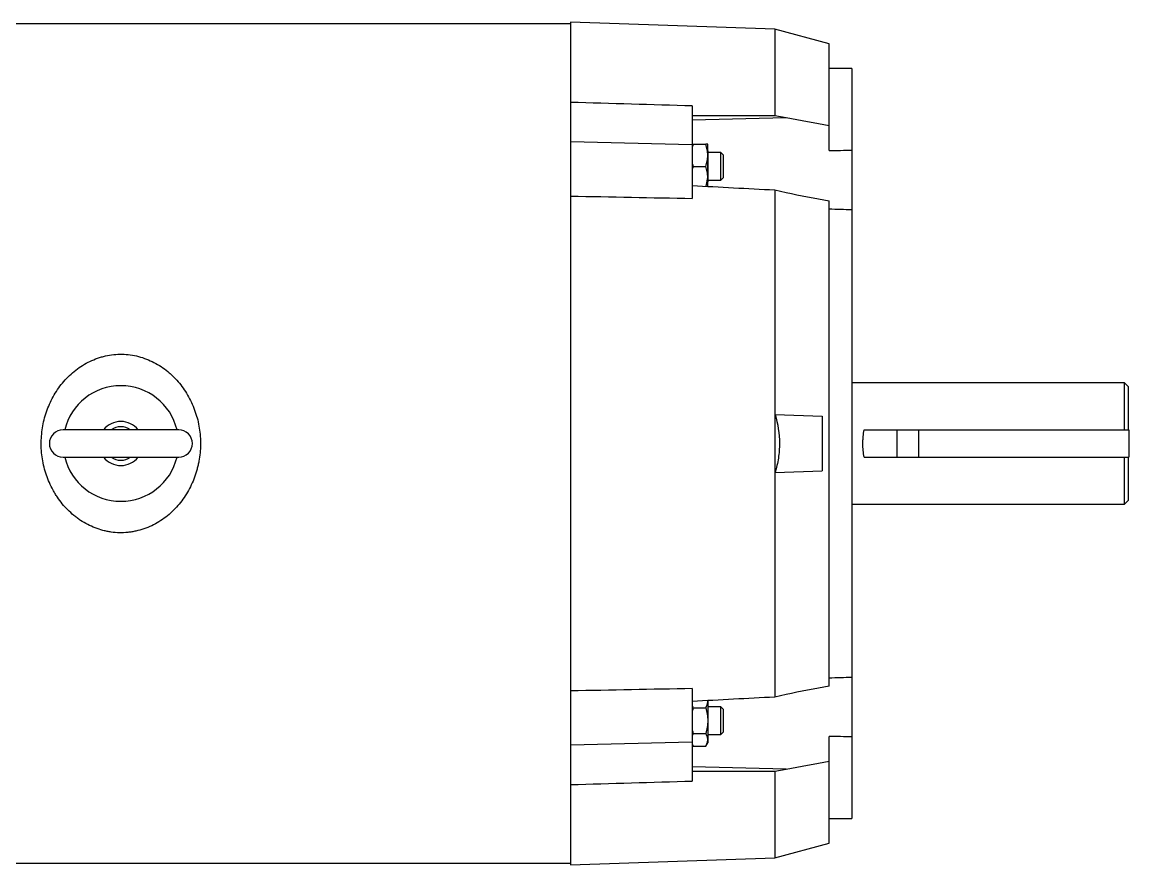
# Paper-space layout '_Top' of a CAD drawing. Header units: inches. Extents: x -16.5 to 11.4, y -8.4 to 5.1.
# Drawn here: x -1.12 to 11.42, y -4.77 to 4.77 of the extents above; entities that cross this region are included whole.
import ezdxf

# ---------------------------------------------------------------- set-up
doc = ezdxf.new("R2010")
doc.units = ezdxf.units.IN
doc.header["$MEASUREMENT"] = 0

psp = doc.layouts.new('_Top')

# ---------------------------------------------------------------- linework, layer by layer
at = {"color": 7, "linetype": 'Continuous', "lineweight": 25}
for p, q in [((7.408, 4.693), (5.094, 4.774)), ((5.094, 4.774), (5.094, -4.774)), ((5.094, 4.756), (-5.094, 4.756)), ((8.024, 4.528), (7.408, 4.693)), ((7.408, 4.693), (7.408, 3.711)), ((8.024, 3.318), (8.024, 4.528)), ((8.282, 4.249), (8.024, 4.249)), ((8.282, 4.249), (8.282, -4.249)), ((6.474, 3.824), (6.474, 2.777)), ((7.537, 3.689), (6.474, 3.663)), ((7.537, 3.689), (7.408, 3.711)), ((6.474, 3.384), (5.094, 3.418)), ((6.484, 3.39), (6.627, 3.39)), ((6.65, 2.912), (6.65, 3.39)), ((6.653, 2.973), (6.653, 3.306)), ((6.799, 3.296), (6.653, 3.296)), ((6.829, 3.266), (6.799, 3.296)), ((6.799, 2.983), (6.799, 3.296)), ((6.829, 3.013), (6.829, 3.266)), ((6.484, 3.14), (6.627, 3.14)), ((6.632, 2.914), (6.65, 3.015)), ((6.799, 2.983), (6.829, 3.013)), ((6.653, 2.983), (6.799, 2.983)), ((7.408, 2.873), (7.408, -2.873)), ((7.408, 2.873), (7.537, 2.845)), ((8.024, -2.749), (8.024, 2.749)), ((11.372, 0.687), (8.282, 0.687)), ((11.412, 0.647), (11.372, 0.687)), ((11.372, 0.156), (11.372, 0.687)), ((11.412, 0.647), (11.412, 0.156)), ((7.412, 0.329), (7.944, 0.31)), ((7.944, 0.31), (7.944, -0.31)), ((0.655, 0.155), (-0.655, 0.155)), ((8.422, 0.156), (11.42, 0.156)), ((8.792, 0.156), (8.792, -0.156)), ((9.037, 0.156), (9.037, -0.156)), ((11.42, 0.156), (11.42, -0.156)), ((-0.655, -0.155), (0.655, -0.155)), ((8.422, -0.156), (11.42, -0.156)), ((11.372, -0.687), (11.372, -0.156)), ((11.412, -0.156), (11.412, -0.647)), ((7.412, -0.329), (7.944, -0.31)), ((8.282, -0.687), (11.372, -0.687)), ((11.372, -0.687), (11.412, -0.647)), ((6.474, -2.777), (6.474, -3.824)), ((7.537, -2.845), (7.408, -2.873)), ((6.484, -2.995), (6.627, -2.995)), ((6.65, -2.909), (6.65, -3.39)), ((6.799, -2.983), (6.65, -2.983)), ((6.829, -3.013), (6.799, -2.983)), ((6.799, -3.296), (6.799, -2.983)), ((6.829, -3.266), (6.829, -3.013)), ((6.474, -3.384), (5.094, -3.418)), ((6.484, -3.284), (6.627, -3.284)), ((6.65, -3.296), (6.799, -3.296)), ((6.799, -3.296), (6.829, -3.266)), ((8.024, -4.528), (8.024, -3.318)), ((6.474, -3.411), (6.484, -3.428)), ((6.484, -3.428), (6.627, -3.428)), ((6.627, -3.428), (6.65, -3.39)), ((7.537, -3.689), (6.474, -3.663)), ((7.408, -3.711), (7.537, -3.689)), ((7.408, -3.711), (7.408, -4.693)), ((8.024, -4.249), (8.282, -4.249)), ((7.408, -4.693), (8.024, -4.528)), ((-1.594, -4.756), (5.094, -4.756)), ((5.094, -4.774), (7.408, -4.693))]:
    psp.add_line(p, q, dxfattribs=at)
for centre, radius, start, end in [((6.639, 3.306), 0.0139, 0, 44.1504), ((6.639, 2.973), 0.0139, 315.8496, 360), ((0, 0), 0.655, 13.6884, 166.3116), ((-0.655, 0), 0.155, 90, 270), ((0, 0), 0.249, 38.4525, 141.5475), ((0, 0), 0.19, 54.6655, 125.3345), ((0.655, 0), 0.155, 270, 90), ((0, 0), 0.655, 193.6884, 346.3116), ((0, 0), 0.249, 218.4525, 321.5475), ((0, 0), 0.19, 234.6655, 305.3345)]:
    psp.add_arc(centre, radius, start, end, dxfattribs=at)
for points in [[(6.474, 3.824), (6.014, 3.838), (5.554, 3.851), (5.094, 3.864)], [(7.408, 3.711), (7.097, 3.712), (6.785, 3.713), (6.474, 3.714)], [(8.024, 3.598), (7.862, 3.631), (7.7, 3.662), (7.537, 3.689)], [(6.484, 3.39), (6.48, 3.379), (6.477, 3.368), (6.474, 3.357)], [(6.474, 3.39), (6.477, 3.39), (6.48, 3.39), (6.484, 3.39)], [(8.024, 3.318), (8.11, 3.32), (8.196, 3.322), (8.282, 3.325)], [(6.474, 3.173), (6.477, 3.161), (6.48, 3.15), (6.484, 3.14)], [(6.484, 3.14), (6.48, 3.129), (6.477, 3.118), (6.474, 3.107)], [(6.474, 2.922), (6.785, 2.906), (7.097, 2.889), (7.408, 2.873)], [(5.094, 2.804), (5.554, 2.794), (6.014, 2.785), (6.474, 2.777)], [(7.537, 2.845), (7.7, 2.809), (7.862, 2.777), (8.024, 2.749)], [(8.282, 2.646), (8.196, 2.649), (8.11, 2.652), (8.024, 2.655)], [(8.024, -2.749), (7.862, -2.777), (7.7, -2.809), (7.537, -2.845)], [(8.024, -2.655), (8.11, -2.652), (8.196, -2.649), (8.282, -2.646)], [(6.474, -2.777), (6.014, -2.785), (5.554, -2.794), (5.094, -2.804)], [(7.408, -2.873), (7.097, -2.889), (6.785, -2.906), (6.474, -2.922)], [(6.474, -2.976), (6.477, -2.983), (6.48, -2.989), (6.484, -2.995)], [(6.484, -2.995), (6.48, -3.008), (6.477, -3.02), (6.474, -3.033)], [(6.474, -3.246), (6.477, -3.259), (6.48, -3.271), (6.484, -3.284)], [(6.484, -3.284), (6.48, -3.29), (6.477, -3.297), (6.474, -3.303)], [(8.282, -3.325), (8.196, -3.322), (8.11, -3.32), (8.024, -3.318)], [(6.474, -3.409), (6.477, -3.416), (6.48, -3.422), (6.484, -3.428)], [(7.537, -3.689), (7.7, -3.662), (7.862, -3.631), (8.024, -3.598)], [(6.474, -3.714), (6.785, -3.713), (7.097, -3.712), (7.408, -3.711)], [(5.094, -3.864), (5.554, -3.851), (6.014, -3.838), (6.474, -3.824)]]:
    psp.add_open_spline(points, degree=3, dxfattribs=at)
for points, knots in [([(6.65, 3.265), (6.65, 3.275), (6.649, 3.286), (6.647, 3.307), (6.645, 3.317), (6.64, 3.349), (6.634, 3.369), (6.627, 3.39)], [0, 0, 0, 0, 0.25, 0.25, 0.5, 0.5, 1, 1, 1, 1]), ([(6.65, 3.39), (6.65, 3.39), (6.647, 3.39), (6.64, 3.39), (6.634, 3.39), (6.627, 3.39)], [0, 0, 0, 0, 0.5, 0.5, 1, 1, 1, 1]), ([(6.627, 3.14), (6.634, 3.16), (6.64, 3.181), (6.647, 3.222), (6.65, 3.243), (6.65, 3.265)], [0, 0, 0, 0, 0.5, 0.5, 1, 1, 1, 1]), ([(6.65, 3.015), (6.65, 3.025), (6.649, 3.036), (6.647, 3.057), (6.645, 3.067), (6.64, 3.099), (6.634, 3.119), (6.627, 3.14)], [0, 0, 0, 0, 0.25, 0.25, 0.5, 0.5, 1, 1, 1, 1]), ([(0.107, 1.004), (0.044, 1.013), (-0.019, 1.013), (-0.112, 1.004), (-0.142, 0.999), (-0.189, 0.989), (-0.204, 0.985), (-0.234, 0.976), (-0.249, 0.971), (-0.323, 0.946), (-0.38, 0.919), (-0.487, 0.852), (-0.536, 0.814), (-0.604, 0.749), (-0.625, 0.727), (-0.667, 0.679), (-0.686, 0.655), (-0.74, 0.578), (-0.772, 0.525), (-0.812, 0.439), (-0.824, 0.41), (-0.846, 0.351), (-0.855, 0.322), (-0.88, 0.231), (-0.891, 0.17), (-0.9, 0.076), (-0.902, 0.044), (-0.903, -0.019), (-0.902, -0.05), (-0.897, -0.112), (-0.894, -0.143), (-0.884, -0.205), (-0.878, -0.236), (-0.855, -0.328), (-0.835, -0.387), (-0.797, -0.472), (-0.783, -0.5), (-0.761, -0.541), (-0.753, -0.555), (-0.737, -0.581), (-0.728, -0.595), (-0.684, -0.66), (-0.645, -0.708), (-0.579, -0.773), (-0.556, -0.794), (-0.52, -0.824), (-0.508, -0.834), (-0.483, -0.853), (-0.47, -0.862), (-0.404, -0.905), (-0.349, -0.934), (-0.262, -0.967), (-0.233, -0.977), (-0.187, -0.989), (-0.171, -0.993), (-0.14, -0.999), (-0.125, -1.002), (-0.047, -1.012), (0.015, -1.014), (0.094, -1.006), (0.11, -1.004), (0.141, -0.999), (0.156, -0.996), (0.202, -0.986), (0.232, -0.977), (0.292, -0.957), (0.321, -0.945), (0.378, -0.918), (0.405, -0.903), (0.459, -0.87), (0.484, -0.852), (0.534, -0.814), (0.558, -0.793), (0.626, -0.728), (0.667, -0.681), (0.721, -0.605), (0.739, -0.579), (0.77, -0.524), (0.785, -0.497), (0.825, -0.412), (0.847, -0.353), (0.867, -0.277), (0.871, -0.262), (0.878, -0.231), (0.881, -0.216), (0.89, -0.169), (0.894, -0.138), (0.903, -0.045), (0.904, 0.018), (0.897, 0.112), (0.894, 0.143), (0.884, 0.206), (0.878, 0.236), (0.855, 0.327), (0.835, 0.386), (0.797, 0.473), (0.783, 0.501), (0.753, 0.556), (0.736, 0.582), (0.684, 0.659), (0.645, 0.708), (0.589, 0.763), (0.578, 0.774), (0.555, 0.795), (0.543, 0.805), (0.507, 0.835), (0.482, 0.854), (0.43, 0.888), (0.403, 0.904), (0.348, 0.932), (0.319, 0.945), (0.26, 0.968), (0.23, 0.978), (0.169, 0.994), (0.138, 1), (0.107, 1.004)], [0, 0, 0, 0, 0.03125, 0.03125, 0.046875, 0.046875, 0.054687, 0.054687, 0.0625, 0.0625, 0.09375, 0.09375, 0.125, 0.125, 0.140625, 0.140625, 0.15625, 0.15625, 0.1875, 0.1875, 0.203125, 0.203125, 0.21875, 0.21875, 0.25, 0.25, 0.265625, 0.265625, 0.28125, 0.28125, 0.296875, 0.296875, 0.3125, 0.3125, 0.34375, 0.34375, 0.359375, 0.359375, 0.367188, 0.367188, 0.375, 0.375, 0.40625, 0.40625, 0.421875, 0.421875, 0.429688, 0.429688, 0.4375, 0.4375, 0.46875, 0.46875, 0.484375, 0.484375, 0.492188, 0.492188, 0.5, 0.5, 0.53125, 0.53125, 0.539063, 0.539063, 0.546875, 0.546875, 0.5625, 0.5625, 0.578125, 0.578125, 0.59375, 0.59375, 0.609375, 0.609375, 0.625, 0.625, 0.65625, 0.65625, 0.671875, 0.671875, 0.6875, 0.6875, 0.71875, 0.71875, 0.726562, 0.726562, 0.734375, 0.734375, 0.75, 0.75, 0.78125, 0.78125, 0.796875, 0.796875, 0.8125, 0.8125, 0.84375, 0.84375, 0.859375, 0.859375, 0.875, 0.875, 0.90625, 0.90625, 0.914062, 0.914062, 0.921875, 0.921875, 0.9375, 0.9375, 0.953125, 0.953125, 0.96875, 0.96875, 0.984375, 0.984375, 1, 1, 1, 1]), ([(7.412, 0.329), (7.444, 0.222), (7.461, 0.112), (7.461, -0.027), (7.46, -0.055), (7.456, -0.111), (7.453, -0.138), (7.44, -0.221), (7.428, -0.275), (7.412, -0.329)], [0, 0, 0, 0, 0.5, 0.5, 0.625, 0.625, 0.75, 0.75, 1, 1, 1, 1]), ([(8.422, -0.156), (8.417, -0.131), (8.413, -0.105), (8.408, -0.053), (8.407, -0.027), (8.407, 0.013), (8.407, 0.026), (8.408, 0.053), (8.409, 0.066), (8.413, 0.105), (8.417, 0.131), (8.422, 0.156)], [0, 0, 0, 0, 0.25, 0.25, 0.5, 0.5, 0.625, 0.625, 0.75, 0.75, 1, 1, 1, 1]), ([(6.627, -2.995), (6.634, -2.983), (6.64, -2.972), (6.647, -2.947), (6.65, -2.935), (6.65, -2.923)], [0, 0, 0, 0, 0.5, 0.5, 1, 1, 1, 1]), ([(6.627, -2.995), (6.634, -3.019), (6.64, -3.043), (6.647, -3.091), (6.65, -3.115), (6.65, -3.14)], [0, 0, 0, 0, 0.5, 0.5, 1, 1, 1, 1]), ([(6.65, -2.923), (6.65, -2.921), (6.65, -2.918), (6.648, -2.915), (6.648, -2.913)], [0, 0, 0, 0, 0.504888, 1, 1, 1, 1]), ([(6.65, -3.14), (6.65, -3.164), (6.647, -3.189), (6.64, -3.237), (6.634, -3.261), (6.627, -3.284)], [0, 0, 0, 0, 0.5, 0.5, 1, 1, 1, 1]), ([(6.65, -3.356), (6.65, -3.35), (6.649, -3.344), (6.647, -3.332), (6.645, -3.326), (6.64, -3.308), (6.634, -3.296), (6.627, -3.284)], [0, 0, 0, 0, 0.25, 0.25, 0.5, 0.5, 1, 1, 1, 1]), ([(6.627, -3.428), (6.634, -3.416), (6.64, -3.405), (6.647, -3.38), (6.65, -3.368), (6.65, -3.356)], [0, 0, 0, 0, 0.5, 0.5, 1, 1, 1, 1])]:
    psp.add_open_spline(points, degree=3, knots=knots, dxfattribs=at)

doc.saveas('drawing.dxf')
